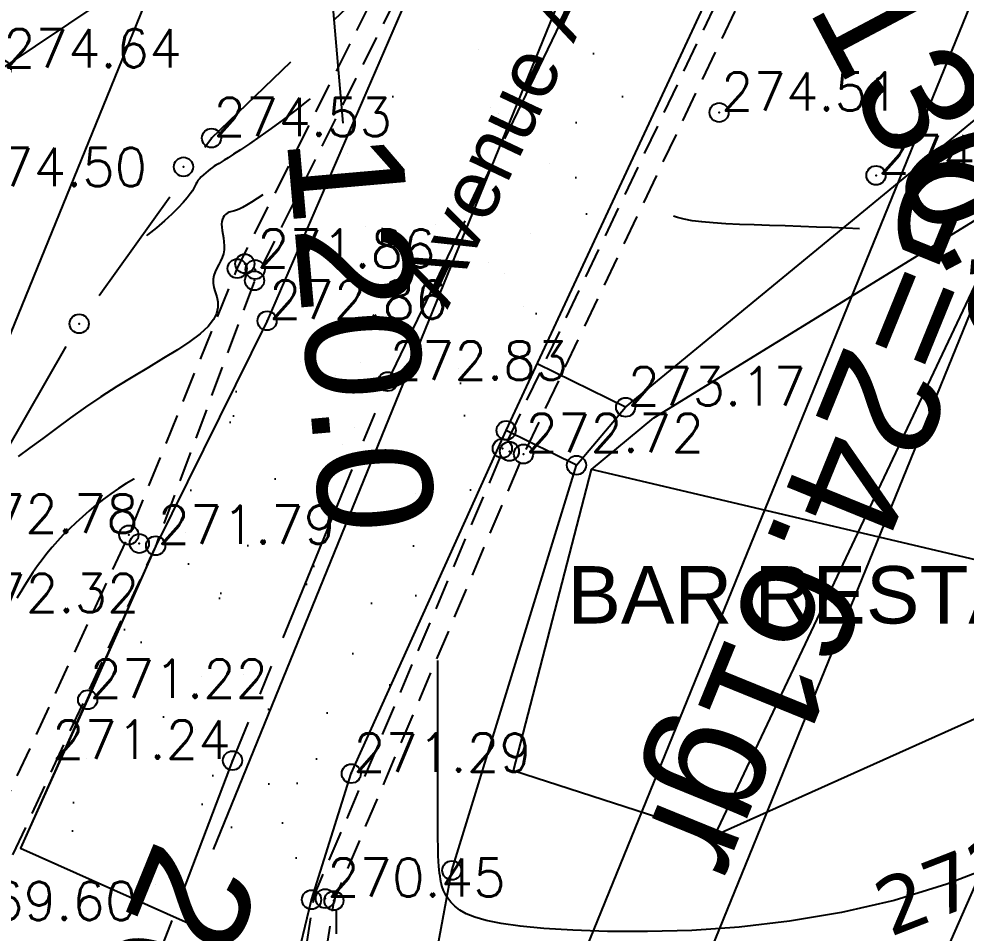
# Model space of a CAD drawing. Header units: millimetres. Extents: x 524954 to 526204, y 9523489 to 9524010.
# Drawn here: x 525196.23 to 525220.98, y 9523704.53 to 9523728.43 of the extents above; entities that cross this region are included whole.
import ezdxf
from ezdxf.enums import TextEntityAlignment as Align

# ---------------------------------------------------------------- set-up
doc = ezdxf.new("R2010")
doc.units = ezdxf.units.MM
doc.header["$PDMODE"] = 32
doc.header["$PDSIZE"] = 0.5
doc.linetypes.add('AXES2', pattern=[28.575, 19.05, -3.175, 3.175, -3.175])
doc.linetypes.add('CACHE2', pattern=[4.7625, 3.175, -1.5875])
for name, color, linetype in [('Axe_Piste', 3, 'AXES2'), ('Bati', 6, 'Continuous'), ('Bord_Route_Existante', 6, 'Continuous'), ('Borde_Piste', 7, 'CACHE2'), ('Caniveau', 5, 'CACHE2'), ('Cloture', 7, 'Continuous'), ('CN_01_00', 3, 'Continuous'), ('CN_02_00', 4, 'Continuous'), ('Cotation Courbes de niveau', 7, 'Continuous'), ('Route - Giratoire 1+ - Tabulations', 7, 'Continuous'), ('Route - Giratoire 1+ - Textes - Tabulations', 7, 'Continuous'), ('Route - Route de la corniche de Brazzaville - Tabulations', 7, 'Continuous'), ('Route - Route de la corniche de Brazzaville - Textes - Arcs', 1, 'Continuous'), ('Route - Route de la corniche de Brazzaville - Textes - Tabulations', 1, 'Continuous'), ('TopoAlt', 3, 'Continuous'), ('TOPOJIS', 7, 'Continuous'), ('Toponomie', 7, 'CACHE2')]:
    doc.layers.add(name, color=color, linetype=linetype)
doc.layers.add('Bord_Route_Existante_POLY3D', color=6, linetype='Continuous', plot=False)
doc.styles.add('Affichages route', font='arial.ttf', dxfattribs={"height": 0.5})
doc.styles.add('Simplex 1.0', font='Simplex.shx', dxfattribs={"width": 0.99, "height": 1})
doc.styles.get("Standard").update_dxf_attribs({"font": 'arial.ttf'})
doc.styles.add('Verdana 1.0', font='verdana.ttf', dxfattribs={"width": 0.99, "height": 1})
doc.linetypes.add('LIMITE1', pattern='A,6.35,-2.54,[133,ltypeshp.shx,S=2.54,R=0,X=-2.54,Y=0],-2.54,25.4', length=36.83)

# ---------------------------------------------------------------- blocks, each defined once
blk = doc.blocks.new('TCPOINT M')
at = {"color": 0}
blk.add_point((0, 0), dxfattribs=at)
at = {"layer": 'TopoAlt', "style": 'Simplex 1.0', "width": 0.99}
blk.add_attdef('ALT', (0.15, 0.15), '', height=1, dxfattribs=at)

msp = doc.modelspace()

# ---------------------------------------------------------------- hatches: boundary and pattern name
at = {"layer": 'Bord_Route_Existante'}
h = msp.add_hatch(dxfattribs=at)
h.set_pattern_fill('ALEA', color=8, scale=0.5, style=0)
h.set_pattern_definition([(312, (0.5, 0), (5.8688856024, 1.247470143), [0, -3.75]), (67, (-0.25, 0.433), (-5.9552769074, -0.7312160615), [0, -6.25]), (153, (-0.25, 0.433), (0.3140157387, -5.991777206), [0, -5]), (180, (-0.25, -0.433), (3, -5.19615242), [0, -5]), (74, (-2, 0), (-5.821774355, -1.4515313743), [0, -5]), (286, (-2, 0), (5.821774355, -1.4515313743), [0, -5]), (52, (1, -1.732), (-5.9416084103, 0.835038604), [0, -6.25]), (300, (1, 1.732), (5.9999999977, -1.4e-09), [0, -5]), (175, (1, 1.732), (2.5357095707, -5.4378467195), [0, -5]), (114, (0.25, 1.299), (-5.9671313697, 0.6271707807), [0, -2.5]), (248, (0.25, -1.299), (3.6939688494, -4.7280645206), [0, -3.1])])
h.paths.add_polyline_path([(525206.458, 9523729.169), (525202.714, 9523720.535), (525199.802, 9523714.653), (525196.267, 9523706.744), (525203.431, 9523703.543), (525203.876, 9523705.398), (525204.915, 9523708.694), (525208.962, 9523717.669), (525219.81, 9523740.971), (525221.696, 9523745.496), (525233.613, 9523750.417), (525215.23, 9523758.673), (525216.362, 9523756.555), (525217.008, 9523753.625), (525216.18, 9523749.234), (525212.973, 9523742.341)])

# ---------------------------------------------------------------- linework, layer by layer
at = {"layer": 'Axe_Piste', "ltscale": 0.25, "flags": 128}
for points in [[(525223.366, 9523755.337), (525205.865, 9523718.944), (525201.811, 9523709.035), (525199.485, 9523702.914), (525197.326, 9523695.207), (525197.178, 9523686.133), (525198.69, 9523677.843)], [(525066.696, 9523724.397), (525085.951, 9523722.773), (525106.549, 9523720.679), (525125.937, 9523721.609), (525145.104, 9523722.079), (525164.844, 9523721.17), (525176.151, 9523721.612), (525180.37, 9523722.005), (525195.763, 9523727.11), (525207.279, 9523734.847)]]:
    msp.add_lwpolyline(points, dxfattribs=at)
at = {"layer": 'Bati', "flags": 128}
msp.add_lwpolyline([(525222.359, 9523723.863), (525227.3, 9523712.857), (525214.411, 9523707.07), (525209.152, 9523708.766), (525211.19, 9523716.646), (525212.827, 9523717.996), (525222.359, 9523723.863), (525222.359, 9523723.863)], close=True, dxfattribs=at)
for points in [[(525214.42, 9523707.074), (525222.359, 9523723.863)], [(525227.3, 9523712.857), (525211.19, 9523716.646)]]:
    msp.add_lwpolyline(points, dxfattribs=at)
at = {"layer": 'Bord_Route_Existante', "flags": 128}
msp.add_lwpolyline([(525206.458, 9523729.169), (525202.714, 9523720.535), (525199.802, 9523714.653), (525196.267, 9523706.744), (525203.431, 9523703.543), (525203.876, 9523705.398), (525204.915, 9523708.694), (525208.962, 9523717.669), (525219.81, 9523740.971), (525221.696, 9523745.496), (525233.613, 9523750.417), (525215.23, 9523758.673), (525216.362, 9523756.555), (525217.008, 9523753.625), (525216.18, 9523749.234), (525212.973, 9523742.341)], close=True, dxfattribs=at)
at = {"layer": 'Bord_Route_Existante_POLY3D'}
msp.add_polyline3d([(525206.458, 9523729.169, 0), (525202.714, 9523720.535, 272.86), (525199.802, 9523714.653, 271.79), (525198.024, 9523710.625, 271.22), (525196.267, 9523706.744, 0), (525203.431, 9523703.543, 0), (525203.876, 9523705.398, 270.94), (525204.915, 9523708.694, 271.29), (525208.962, 9523717.669, 272.8), (525219.81, 9523740.971, 276.94), (525221.696, 9523745.496, 277.25), (525233.613, 9523750.417, 277.8), (525215.23, 9523758.673, 278.32), (525216.362, 9523756.555, 0), (525217.008, 9523753.625, 0), (525216.18, 9523749.234, 0), (525212.973, 9523742.341, 0)], close=True, dxfattribs=at)
at = {"layer": 'Borde_Piste', "flags": 128}
msp.add_lwpolyline([(525186.227, 9523700.694), (525189.027, 9523705.074), (525191.599, 9523709.765), (525194.644, 9523714.938), (525197.803, 9523720.458), (525201.261, 9523725.312), (525205.578, 9523729.469)], dxfattribs=at)
at = {"layer": 'Caniveau', "ltscale": 0.25, "flags": 128}
for points in [[(525221.986, 9523745.041), (525219.255, 9523738.914), (525208.931, 9523717.27), (525203.944, 9523705.52), (525202.828, 9523698.319), (525203.581, 9523689.156), (525204.373, 9523684.961), (525205.034, 9523683.01)], [(525222.473, 9523744.824), (525219.739, 9523738.691), (525209.417, 9523717.051), (525204.461, 9523705.373), (525203.364, 9523698.3), (525204.11, 9523689.228), (525204.897, 9523685.06), (525205.516, 9523683.168)], [(525188.188, 9523682.701), (525190.531, 9523696.537), (525194.432, 9523704.847), (525199.102, 9523714.934), (525201.933, 9523721.899), (525205.634, 9523729.266)], [(525206.103, 9523729.007), (525202.386, 9523721.584), (525199.802, 9523714.653), (525195.15, 9523704.594), (525191.357, 9523696.2), (525188.824, 9523682.262)]]:
    msp.add_lwpolyline(points, dxfattribs=at)
at = {"layer": 'Cloture', "linetype": 'LIMITE1', "ltscale": 0.1, "flags": 128}
msp.add_lwpolyline([(525214.892, 9523697.749), (525206.84, 9523702.347), (525207.543, 9523706.164), (525210.801, 9523716.757), (525212.086, 9523718.273), (525222.437, 9523726.793), (525228.28, 9523713.414)], dxfattribs=at)
at = {"layer": 'Cloture', "flags": 128}
for points in [[(525212.086, 9523718.273), (525209.771, 9523719.406)], [(525210.801, 9523716.757), (525208.962, 9523717.669)]]:
    msp.add_lwpolyline(points, dxfattribs=at)
at = {"layer": 'CN_01_00', "flags": 128}
for points, elevation in [([(525202.603, 9523723.829), (525202.457, 9523723.731), (525202.308, 9523723.635), (525202.178, 9523723.557), (525202.072, 9523723.497), (525201.987, 9523723.455), (525201.919, 9523723.427), (525201.866, 9523723.408), (525201.824, 9523723.398), (525201.789, 9523723.391), (525201.758, 9523723.385), (525201.727, 9523723.376), (525201.694, 9523723.362), (525201.66, 9523723.342), (525201.626, 9523723.315), (525201.595, 9523723.281), (525201.567, 9523723.239), (525201.545, 9523723.188), (525201.53, 9523723.129), (525201.525, 9523723.059), (525201.529, 9523722.98), (525201.541, 9523722.892), (525201.556, 9523722.798), (525201.572, 9523722.699), (525201.585, 9523722.596), (525201.592, 9523722.493), (525201.589, 9523722.39), (525201.573, 9523722.289), (525201.542, 9523722.192), (525201.5, 9523722.097), (525201.451, 9523722.005), (525201.402, 9523721.912), (525201.357, 9523721.818), (525201.322, 9523721.722), (525201.302, 9523721.622), (525201.302, 9523721.517), (525201.325, 9523721.406), (525201.361, 9523721.288), (525201.398, 9523721.162), (525201.424, 9523721.028), (525201.426, 9523720.884), (525201.393, 9523720.729), (525201.312, 9523720.564), (525201.171, 9523720.386), (525200.962, 9523720.196), (525200.691, 9523719.993), (525200.369, 9523719.779), (525200.007, 9523719.553), (525199.616, 9523719.316), (525199.205, 9523719.069), (525198.787, 9523718.812), (525198.371, 9523718.546), (525197.966, 9523718.272), (525197.577, 9523717.995), (525197.204, 9523717.722), (525196.85, 9523717.459), (525196.516, 9523717.212), (525196.204, 9523716.987)], 273), ([(525204.532, 9523704.506), (525204.531, 9523704.744), (525204.529, 9523704.935), (525204.528, 9523705.081), (525204.527, 9523705.103)], 271)]:
    msp.add_lwpolyline(points, dxfattribs=dict(at, elevation=elevation))
at = {"layer": 'CN_02_00', "flags": 128}
for points, elevation in [([(525203.837, 9523726.339), (525203.792, 9523726.302), (525203.467, 9523726.042), (525203.14, 9523725.793), (525202.821, 9523725.56), (525202.522, 9523725.349), (525202.252, 9523725.163), (525202.022, 9523725.008), (525201.839, 9523724.887), (525201.698, 9523724.796), (525201.593, 9523724.73), (525201.515, 9523724.682), (525201.458, 9523724.648), (525201.413, 9523724.622), (525201.375, 9523724.599), (525201.334, 9523724.573), (525201.285, 9523724.54), (525201.23, 9523724.5), (525201.171, 9523724.454), (525201.11, 9523724.405), (525201.05, 9523724.354), (525200.995, 9523724.301), (525200.945, 9523724.25), (525200.905, 9523724.2), (525200.875, 9523724.154), (525200.851, 9523724.107), (525200.828, 9523724.058), (525200.8, 9523724.001), (525200.761, 9523723.933), (525200.705, 9523723.851), (525200.628, 9523723.752), (525200.523, 9523723.631), (525200.387, 9523723.486), (525200.221, 9523723.323), (525200.031, 9523723.147), (525199.82, 9523722.963), (525199.592, 9523722.779), (525199.558, 9523722.753)], 274), ([(525218.2, 9523722.941), (525217.845, 9523722.952), (525217.467, 9523722.969), (525217.074, 9523722.986), (525216.669, 9523723.001), (525216.258, 9523723.014), (525215.848, 9523723.026), (525215.448, 9523723.039), (525215.064, 9523723.053), (525214.703, 9523723.07), (525214.372, 9523723.092), (525214.079, 9523723.118), (525213.829, 9523723.152), (525213.619, 9523723.191), (525213.44, 9523723.234), (525213.335, 9523723.267)], 274), ([(525199.239, 9523716.401), (525199.228, 9523716.395), (525199.029, 9523716.276), (525198.83, 9523716.146), (525198.632, 9523716.01), (525198.438, 9523715.867), (525198.249, 9523715.72), (525198.064, 9523715.568), (525197.885, 9523715.412), (525197.712, 9523715.255), (525197.546, 9523715.095), (525197.388, 9523714.934), (525197.238, 9523714.773), (525197.095, 9523714.612), (525196.96, 9523714.45), (525196.832, 9523714.287), (525196.711, 9523714.123), (525196.595, 9523713.957), (525196.484, 9523713.79), (525196.378, 9523713.621), (525196.276, 9523713.45), (525196.173, 9523713.278)], 272), ([(525221.841, 9523706.329), (525220.482, 9523705.8), (525219.103, 9523705.379), (525217.725, 9523705.061), (525216.369, 9523704.833), (525215.057, 9523704.682), (525213.813, 9523704.596), (525212.658, 9523704.562), (525211.615, 9523704.567), (525210.706, 9523704.598), (525209.947, 9523704.645), (525209.328, 9523704.703), (525208.832, 9523704.773), (525208.443, 9523704.852), (525208.144, 9523704.938), (525207.918, 9523705.031), (525207.75, 9523705.128), (525207.621, 9523705.229), (525207.519, 9523705.331), (525207.438, 9523705.434), (525207.375, 9523705.537), (525207.327, 9523705.639), (525207.292, 9523705.738), (525207.267, 9523705.834), (525207.248, 9523705.925), (525207.235, 9523706.01), (525207.223, 9523706.091), (525207.212, 9523706.176), (525207.203, 9523706.274), (525207.195, 9523706.397), (525207.188, 9523706.554), (525207.183, 9523706.756), (525207.179, 9523707.012), (525207.177, 9523707.334), (525207.175, 9523707.727), (525207.175, 9523708.177), (525207.175, 9523708.667), (525207.175, 9523709.18), (525207.176, 9523709.697), (525207.177, 9523710.201), (525207.177, 9523710.674), (525207.177, 9523711.099), (525207.176, 9523711.462), (525207.176, 9523711.652)], 272)]:
    msp.add_lwpolyline(points, dxfattribs=dict(at, elevation=elevation))
at = {"layer": 'Route - Giratoire 1+ - Tabulations'}
msp.add_line((525202.945, 9523745.621), (525204.695, 9523725.698), dxfattribs=at)
at = {"layer": 'Route - Route de la corniche de Brazzaville - Tabulations'}
for p, q in [((525214.664, 9523766.056), (525192.046, 9523710.483)), ((525223.927, 9523762.287), (525201.308, 9523706.713)), ((525233.189, 9523758.517), (525210.57, 9523702.943)), ((525242.67, 9523754.549), (525218.512, 9523699.627))]:
    msp.add_line(p, q, dxfattribs=at)
at = {"layer": 'Route - Route de la corniche de Brazzaville - Textes - Arcs'}
msp.add_line((525232.227, 9523748.111), (525205.839, 9523683.276), dxfattribs=at)

# ---------------------------------------------------------------- block references
at = {"layer": 'TOPOJIS'}
ref = msp.add_blockref('TCPOINT M', (525195.763, 9523727.11, 274.64), dxfattribs=at)
ref.add_attrib('ALT', '274.64', (525195.813, 9523727.16, 274.64), dxfattribs={"layer": 'TopoAlt', "height": 1, "style": 'Simplex 1.0', "width": 0.99})
ref = msp.add_blockref('TCPOINT M', (525214.529, 9523725.98, 274.51), dxfattribs=at)
ref.add_attrib('ALT', '274.51', (525214.579, 9523726.03, 274.51), dxfattribs={"layer": 'TopoAlt', "height": 1, "style": 'Simplex 1.0', "width": 0.99})
ref = msp.add_blockref('TCPOINT M', (525201.261, 9523725.312, 274.53), dxfattribs=at)
ref.add_attrib('ALT', '274.53', (525201.311, 9523725.362, 274.53), dxfattribs={"layer": 'TopoAlt', "height": 1, "style": 'Simplex 1.0', "width": 0.99})
ref = msp.add_blockref('TCPOINT M', (525218.631, 9523724.336, 274.23), dxfattribs=at)
ref.add_attrib('ALT', '274.23', (525218.681, 9523724.386, 274.23), dxfattribs={"layer": 'TopoAlt', "height": 1, "style": 'Simplex 1.0', "width": 0.99})
ref = msp.add_blockref('TCPOINT M', (525194.862, 9523724.003, 274.5), dxfattribs=at)
ref.add_attrib('ALT', '274.50', (525194.912, 9523724.053, 274.5), dxfattribs={"layer": 'TopoAlt', "height": 1, "style": 'Simplex 1.0', "width": 0.99})
for p in [(525200.528, 9523724.558, 274.4), (525202.134, 9523722.027, 271.85), (525201.933, 9523721.899, 272.79), (525202.386, 9523721.584, 273.19), (525197.803, 9523720.458, 273.75), (525208.962, 9523717.669, 272.8), (525208.864, 9523717.197, 272.69), (525209.048, 9523717.12, 272.2), (525210.801, 9523716.757, 273.13), (525199.102, 9523714.934, 271.47), (525199.374, 9523714.711, 270.81), (525207.543, 9523706.164, 272.12), (525203.876, 9523705.398, 270.94), (525204.461, 9523705.373, 270.98)]:
    msp.add_blockref('TCPOINT M', p, dxfattribs=at)
ref = msp.add_blockref('TCPOINT M', (525202.402, 9523721.874, 271.86), dxfattribs=at)
ref.add_attrib('ALT', '271.86', (525202.452, 9523721.924, 271.86), dxfattribs={"layer": 'TopoAlt', "height": 1, "style": 'Simplex 1.0', "width": 0.99})
ref = msp.add_blockref('TCPOINT M', (525202.714, 9523720.535, 272.86), dxfattribs=at)
ref.add_attrib('ALT', '272.86', (525202.764, 9523720.585, 272.86), dxfattribs={"layer": 'TopoAlt', "height": 1, "style": 'Simplex 1.0', "width": 0.99})
ref = msp.add_blockref('TCPOINT M', (525205.865, 9523718.944, 272.83), dxfattribs=at)
ref.add_attrib('ALT', '272.83', (525205.915, 9523718.994, 272.83), dxfattribs={"layer": 'TopoAlt', "height": 1, "style": 'Simplex 1.0', "width": 0.99})
ref = msp.add_blockref('TCPOINT M', (525212.086, 9523718.273, 273.17), dxfattribs=at)
ref.add_attrib('ALT', '273.17', (525212.136, 9523718.323, 273.17), dxfattribs={"layer": 'TopoAlt', "height": 1, "style": 'Simplex 1.0', "width": 0.99})
ref = msp.add_blockref('TCPOINT M', (525209.417, 9523717.051, 272.72), dxfattribs=at)
ref.add_attrib('ALT', '272.72', (525209.467, 9523717.101, 272.72), dxfattribs={"layer": 'TopoAlt', "height": 1, "style": 'Simplex 1.0', "width": 0.99})
ref = msp.add_blockref('TCPOINT M', (525194.644, 9523714.938, 272.78), dxfattribs=at)
ref.add_attrib('ALT', '272.78', (525194.694, 9523714.988, 272.78), dxfattribs={"layer": 'TopoAlt', "height": 1, "style": 'Simplex 1.0', "width": 0.99})
ref = msp.add_blockref('TCPOINT M', (525199.802, 9523714.653, 271.79), dxfattribs=at)
ref.add_attrib('ALT', '271.79', (525199.852, 9523714.703, 271.79), dxfattribs={"layer": 'TopoAlt', "height": 1, "style": 'Simplex 1.0', "width": 0.99})
ref = msp.add_blockref('TCPOINT M', (525194.661, 9523712.865, 272.32), dxfattribs=at)
ref.add_attrib('ALT', '272.32', (525194.711, 9523712.915, 272.32), dxfattribs={"layer": 'TopoAlt', "height": 1, "style": 'Simplex 1.0', "width": 0.99})
ref = msp.add_blockref('TCPOINT M', (525198.024, 9523710.625, 271.22), dxfattribs=at)
ref.add_attrib('ALT', '271.22', (525198.074, 9523710.675, 271.22), dxfattribs={"layer": 'TopoAlt', "height": 1, "style": 'Simplex 1.0', "width": 0.99})
ref = msp.add_blockref('TCPOINT M', (525201.811, 9523709.035, 271.24), dxfattribs=at)
ref.add_attrib('ALT', '271.24', dxfattribs={"layer": 'TopoAlt', "height": 1, "style": 'Simplex 1.0', "width": 0.99}).set_placement((525201.761, 9523709.085, 271.24), align=Align.RIGHT)
ref = msp.add_blockref('TCPOINT M', (525204.915, 9523708.694, 271.29), dxfattribs=at)
ref.add_attrib('ALT', '271.29', (525204.965, 9523708.744, 271.29), dxfattribs={"layer": 'TopoAlt', "height": 1, "style": 'Simplex 1.0', "width": 0.99})
ref = msp.add_blockref('TCPOINT M', (525204.234, 9523705.427, 270.45), dxfattribs=at)
ref.add_attrib('ALT', '270.45', (525204.284, 9523705.477, 270.45), dxfattribs={"layer": 'TopoAlt', "height": 1, "style": 'Simplex 1.0', "width": 0.99})
ref = msp.add_blockref('TCPOINT M', (525194.605, 9523704.815, 269.6), dxfattribs=at)
ref.add_attrib('ALT', '269.60', (525194.655, 9523704.865, 269.6), dxfattribs={"layer": 'TopoAlt', "height": 1, "style": 'Simplex 1.0', "width": 0.99})

# ---------------------------------------------------------------- texts
at = {"layer": 'Cotation Courbes de niveau', "style": 'Verdana 1.0', "width": 0.99}
msp.add_text('272', height=1.5, rotation=21.2898, dxfattribs=at).set_placement((525220.528, 9523705.818, 272), align=Align.MIDDLE_CENTER)
at = {"layer": 'Route - Giratoire 1+ - Textes - Tabulations', "style": 'Affichages route'}
for s, rotation, p in [('130.0', 297.9381, (525218.148, 9523729.422)), ('120.0', 275.0197, (525204.717, 9523725.449))]:
    msp.add_text(s, height=3, rotation=rotation, dxfattribs=at).set_placement(p, align=Align.MIDDLE_LEFT)
at = {"layer": 'Route - Route de la corniche de Brazzaville - Textes - Arcs', "style": 'Affichages route'}
msp.add_text('G=24.61gr', height=3, rotation=247.8534, dxfattribs=at).set_placement((525219.033, 9523714.944), align=Align.TOP_CENTER)
at = {"layer": 'Route - Route de la corniche de Brazzaville - Textes - Tabulations', "style": 'Affichages route'}
msp.add_text('20.0', height=3, rotation=247.8534, dxfattribs=at).set_placement((525201.214, 9523706.482), align=Align.MIDDLE_LEFT)
at = {"layer": 'Toponomie', "insert": (525206.075, 9523721.463), "char_height": 1.5, "width": 38.52036, "attachment_point": 1, "rotation": 64.6482}
msp.add_mtext('Avenue Alfonse Massamba Debat', dxfattribs=at)
at = {"layer": 'Toponomie', "insert": (525198.771, 9523714.119), "char_height": 1.5, "width": 42.68298, "attachment_point": 1}
msp.add_mtext('\\pxqc;BAR RESTAURANT', dxfattribs=at)

doc.saveas('drawing.dxf')
